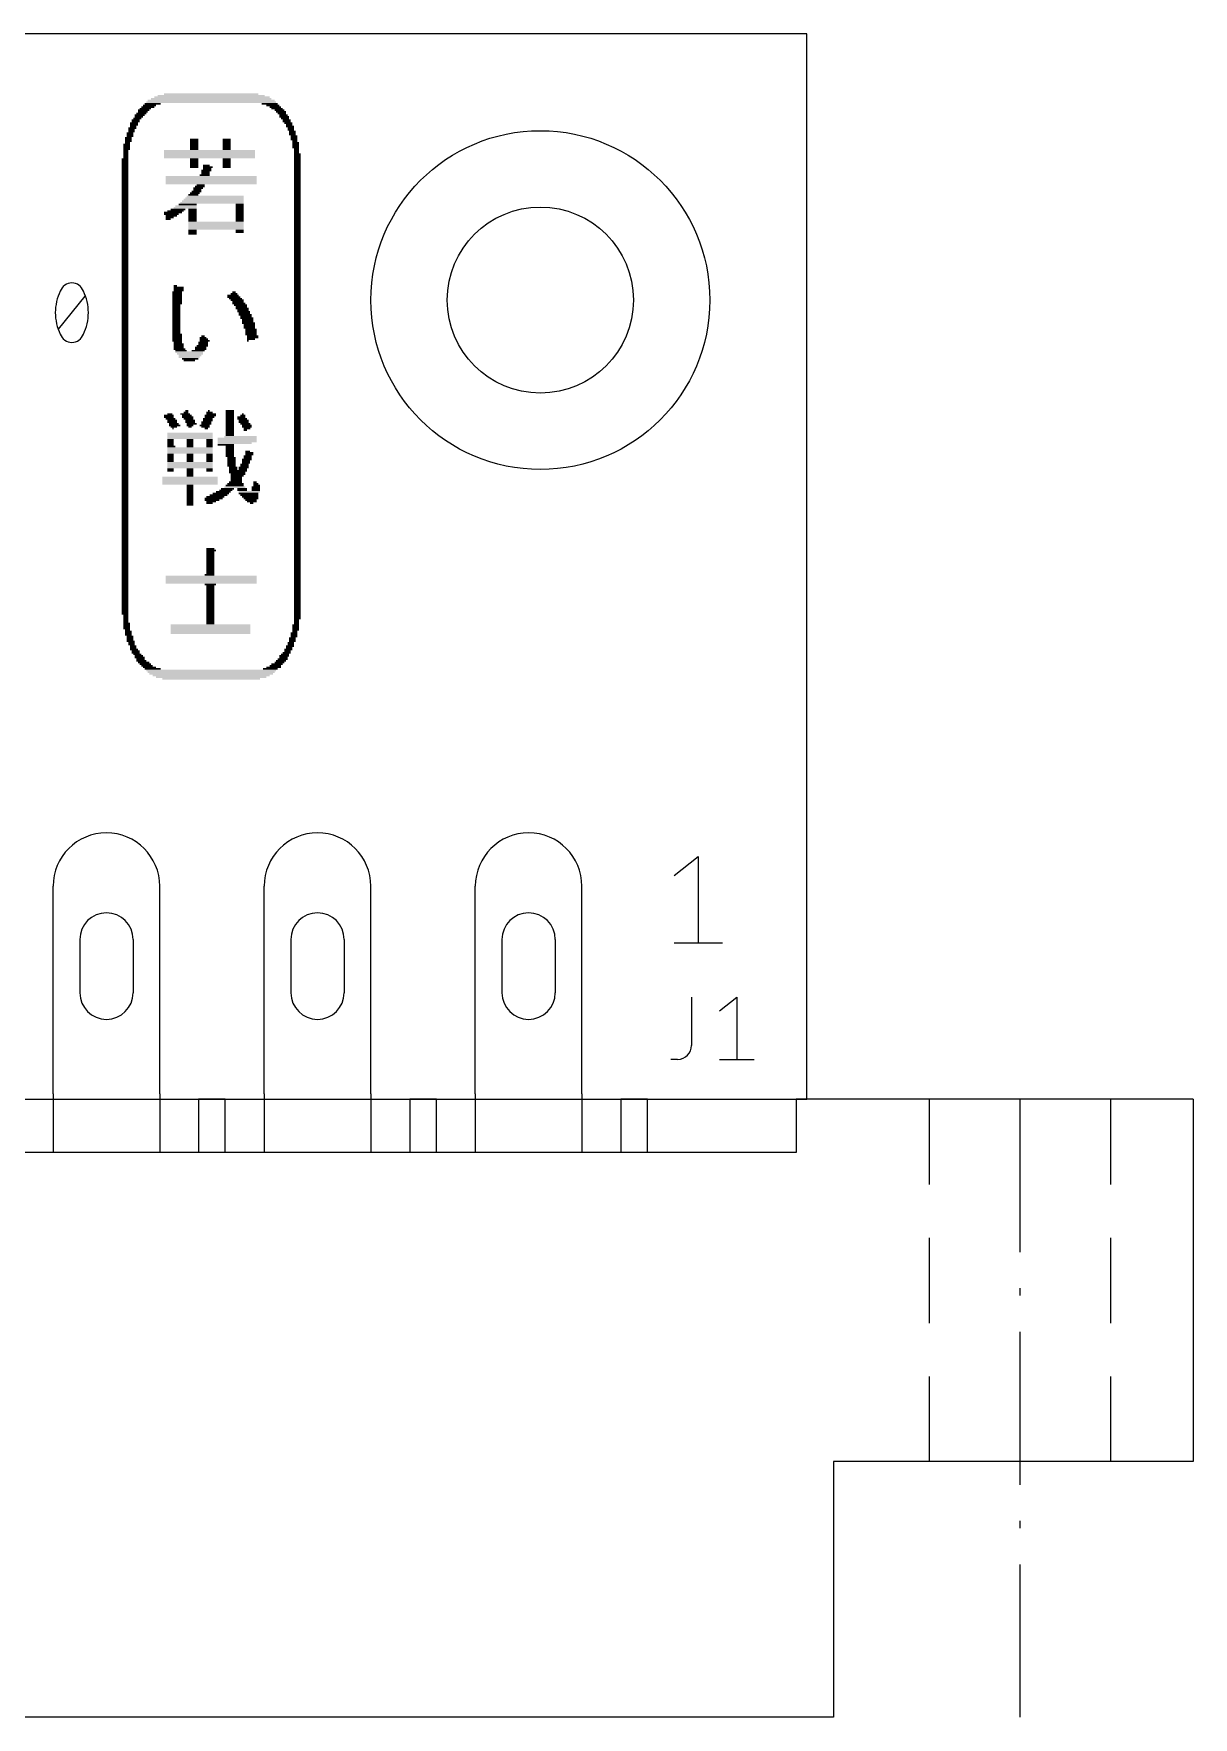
# Model space of a CAD drawing. Extents: x -7.2 to 61.2, y -11.6 to 43.8.
# Drawn here: x 39.5 to 61.25, y -11.6 to 20 of the extents above; entities that cross this region are included whole.
import ezdxf

# ---------------------------------------------------------------- set-up
doc = ezdxf.new("R2010")
doc.units = 0
for name, color, linetype in [('20', 30, 'CONTINUOUS'), ('21', 253, 'CONTINUOUS'), ('25', 253, 'CONTINUOUS'), ('51', 253, 'CONTINUOUS')]:
    doc.layers.add(name, color=color, linetype=linetype)

# ---------------------------------------------------------------- blocks, each defined once
blk = doc.blocks.new('RECT')
blk.add_solid([(-0.5, -0.5), (0.5, -0.5), (-0.5, 0.5), (0.5, 0.5)])

msp = doc.modelspace()

# ---------------------------------------------------------------- linework, layer by layer
at = {"layer": '20'}
for p, q in [((54, 20), (0, 20)), ((54, 0), (54, 20)), ((0, 0), (54, 0))]:
    msp.add_line(p, q, dxfattribs=at)
at = {"layer": '21'}
for p, q in [((39.9626, 14.4533), (40.4593, 15.0742)), ((51.5112, 4.1981), (51.9628, 4.5593)), ((51.9628, 4.5593), (51.9628, 2.9337)), ((51.5112, 2.9337), (52.4143, 2.9337)), ((39.86, 0.1), (39.86, -1)), ((41.86, 0.1), (41.86, -1)), ((43.09, 0), (42.59, 0)), ((42.59, 0), (42.59, -1)), ((43.09, -1), (43.09, 0)), ((43.82, 0.1), (43.82, -1)), ((45.82, 0.1), (45.82, -1)), ((47.05, 0), (46.55, 0)), ((46.55, 0), (46.55, -1)), ((47.05, -1), (47.05, 0)), ((47.78, 0.1), (47.78, -1)), ((49.78, 0.1), (49.78, -1)), ((51.01, 0), (50.51, 0)), ((50.51, 0), (50.51, -1)), ((51.01, -1), (51.01, 0)), ((56.3, 0), (53.8, 0)), ((53.8, 0), (53.8, -1)), ((58, 0), (56.3, 0)), ((56.3, -1.6), (56.3, 0)), ((59.7, 0), (58, 0)), ((58, -2.8667), (58, 0)), ((61.25, 0), (59.7, 0)), ((59.7, -1.6), (59.7, 0)), ((61.25, 0), (61.25, -6.8)), ((53.8, -1), (0.2, -1)), ((56.3, -4.2), (56.3, -2.6)), ((59.7, -4.2), (59.7, -2.6)), ((58, -3.6853), (58, -3.548)), ((58, -7.2333), (58, -4.3667)), ((56.3, -6.8), (56.3, -5.2)), ((59.7, -6.8), (59.7, -5.2)), ((56.3, -6.8), (54.5, -6.8)), ((54.5, -6.8), (54.5, -11.6)), ((59.7, -6.8), (56.3, -6.8)), ((61.25, -6.8), (59.7, -6.8)), ((58, -8.052), (58, -7.9147)), ((58, -11.6), (58, -8.7333)), ((54.5, -11.6), (-0.5, -11.6))]:
    msp.add_line(p, q, dxfattribs=at)
for radius in [3.1789, 1.7463]:
    msp.add_circle((49, 15), radius, dxfattribs=at)
for centre, radius, start, end in [((40.211, 15.0928), 0.2297, 89.9998, 161.0761), ((40.211, 15.0928), 0.2297, 18.9225, 90), ((40.8215, 14.7637), 0.921, 154.0111, 180), ((39.6005, 14.7637), 0.921, 0, 25.9897), ((40.8216, 14.7638), 0.921, 180.0001, 205.9886), ((39.6004, 14.7637), 0.921, 334.0106, 359.9999), ((40.211, 14.4347), 0.2297, 198.9244, 269.9999), ((40.211, 14.4347), 0.2297, 269.9998, 341.0766)]:
    msp.add_arc(centre, radius, start, end, dxfattribs=at)
at = {"layer": '25'}
for p, q in [((51.8353, 1.918), (51.8353, 1.0092)), ((52.3626, 1.6583), (52.6872, 1.918)), ((52.6872, 1.918), (52.6872, 0.7496)), ((51.5756, 0.7496), (51.4458, 0.7496)), ((52.3626, 0.7496), (53.0117, 0.7496))]:
    msp.add_line(p, q, dxfattribs=at)
msp.add_arc((51.5756, 1.0092), 0.2596, 270, 0, dxfattribs=at)
at = {"layer": '51'}
for p, q in [((39.86, 0.1), (39.86, 4)), ((41.86, 0.1), (41.86, 4)), ((43.82, 0.1), (43.82, 4)), ((45.82, 0.1), (45.82, 4)), ((47.78, 0.1), (47.78, 4)), ((49.78, 0.1), (49.78, 4)), ((40.36, 3), (40.36, 2)), ((41.36, 3), (41.36, 2)), ((44.32, 3), (44.32, 2)), ((45.32, 3), (45.32, 2)), ((48.28, 3), (48.28, 2)), ((49.28, 3), (49.28, 2))]:
    msp.add_line(p, q, dxfattribs=at)
for centre, radius, start, end in [((40.86, 4), 1, 0, 180), ((44.82, 4), 1, 0, 180), ((48.78, 4), 1, 0, 180), ((40.86, 3), 0.5, 0, 180), ((44.82, 3), 0.5, 0, 180), ((48.78, 3), 0.5, 0, 180), ((40.86, 2), 0.5, 180, 0), ((44.82, 2), 0.5, 180, 0), ((48.78, 2), 0.5, 180, 0)]:
    msp.add_arc(centre, radius, start, end, dxfattribs=at)

# ---------------------------------------------------------------- block references
at = {"layer": '21', "yscale": 0.0305}
for p, xscale in [((41.6665, 18.6532), 0.2438), ((41.7274, 18.6837), 0.3048), ((42.8247, 18.7142), 2.4384), ((42.8247, 18.7446), 2.3774), ((42.8247, 18.7751), 2.2555), ((42.8399, 18.8056), 2.1641), ((42.8247, 18.8361), 2.0117), ((42.8247, 18.8666), 1.7678), ((43.922, 18.6837), 0.3048), ((43.9829, 18.6532), 0.2438), ((41.3769, 18.3179), 0.1524), ((41.4074, 18.3789), 0.1524), ((41.4074, 18.3484), 0.1524), ((41.4379, 18.4093), 0.1524), ((41.4683, 18.4398), 0.1524), ((41.4836, 18.4703), 0.1829), ((41.5141, 18.5008), 0.1829), ((41.5445, 18.5313), 0.1829), ((41.5598, 18.5617), 0.2134), ((41.5903, 18.5922), 0.2134), ((41.636, 18.6227), 0.2438), ((44.0287, 18.6227), 0.2134), ((44.0591, 18.5922), 0.2134), ((44.1049, 18.5617), 0.1829), ((44.1353, 18.5313), 0.1829), ((44.1506, 18.5008), 0.1524), ((44.1963, 18.4398), 0.1829), ((44.1811, 18.4703), 0.1524), ((44.2115, 18.4093), 0.1524), ((44.242, 18.3789), 0.1524), ((44.242, 18.3484), 0.1524), ((44.2725, 18.3179), 0.1524), ((41.2702, 18.0436), 0.1219), ((41.2702, 18.0131), 0.1219), ((41.3007, 18.135), 0.1219), ((41.3007, 18.1045), 0.1219), ((41.3007, 18.0741), 0.1219), ((41.3464, 18.2265), 0.1524), ((41.3312, 18.196), 0.1219), ((41.3312, 18.1655), 0.1219), ((41.3769, 18.2874), 0.1524), ((41.3617, 18.2569), 0.1219), ((42.5047, 18.0131), 0.1524), ((43.1143, 18.0131), 0.1524), ((44.2877, 18.2874), 0.1219), ((44.303, 18.2569), 0.1524), ((44.3182, 18.2265), 0.1219), ((44.3182, 18.196), 0.1219), ((44.3487, 18.1655), 0.1219), ((44.3487, 18.135), 0.1219), ((44.3487, 18.1045), 0.1219), ((44.3792, 18.0741), 0.1219), ((44.3792, 18.0436), 0.1219), ((44.3792, 18.0131), 0.1219), ((41.2397, 17.9217), 0.1219), ((41.2397, 17.8912), 0.1219), ((41.2397, 17.8607), 0.1219), ((41.2397, 17.8302), 0.1219), ((41.2245, 17.7997), 0.0914), ((41.2245, 17.7693), 0.0914), ((41.2245, 17.7388), 0.0914), ((41.2245, 17.7083), 0.0914), ((41.2702, 17.9826), 0.1219), ((41.255, 17.9521), 0.0914), ((42.7942, 17.7997), 1.7069), ((42.7942, 17.7693), 1.7069), ((42.7942, 17.7388), 1.7069), ((42.7942, 17.7083), 1.7069), ((42.5047, 17.9826), 0.1524), ((42.5047, 17.9521), 0.1524), ((42.5047, 17.9217), 0.1524), ((42.5047, 17.8912), 0.1524), ((42.5047, 17.8607), 0.1524), ((42.5047, 17.8302), 0.1524), ((43.1143, 17.9826), 0.1524), ((43.1143, 17.9521), 0.1524), ((43.1143, 17.9217), 0.1524), ((43.1143, 17.8912), 0.1524), ((43.1143, 17.8607), 0.1524), ((43.1143, 17.8302), 0.1524), ((44.3944, 17.9826), 0.0914), ((44.4097, 17.9521), 0.1219), ((44.4097, 17.9217), 0.1219), ((44.4097, 17.8912), 0.1219), ((44.4097, 17.8607), 0.1219), ((44.4249, 17.8302), 0.0914), ((44.4249, 17.7997), 0.0914), ((44.4249, 17.7693), 0.0914), ((44.4401, 17.7388), 0.1219), ((44.4401, 17.7083), 0.1219), ((41.2093, 17.6473), 0.1219), ((41.2093, 17.6169), 0.1219), ((41.2093, 17.5864), 0.1219), ((41.2093, 17.5559), 0.1219), ((41.2093, 17.5254), 0.1219), ((41.2093, 17.4949), 0.1219), ((41.2093, 17.4645), 0.1219), ((41.2093, 17.434), 0.1219), ((41.2093, 17.4035), 0.1219), ((41.2093, 17.373), 0.1219), ((41.2245, 17.6778), 0.0914), ((42.7942, 17.6778), 1.7069), ((42.5047, 17.6473), 0.1524), ((42.5047, 17.6169), 0.1524), ((42.5047, 17.5864), 0.1524), ((42.5047, 17.5559), 0.1524), ((42.5047, 17.5254), 0.1524), ((42.5047, 17.4949), 0.1524), ((42.7333, 17.434), 0.1829), ((42.718, 17.4035), 0.1524), ((42.718, 17.373), 0.1524), ((42.7637, 17.4949), 0.1829), ((42.7485, 17.4645), 0.1524), ((42.7333, 17.5254), 0.1219), ((43.1143, 17.6473), 0.1524), ((43.1143, 17.6169), 0.1524), ((43.1143, 17.5864), 0.1524), ((43.1143, 17.5559), 0.1524), ((43.1143, 17.5254), 0.1524), ((43.1143, 17.4949), 0.1524), ((44.4401, 17.6778), 0.1219), ((44.4401, 17.6473), 0.1219), ((44.4401, 17.6169), 0.1219), ((44.4401, 17.5864), 0.1219), ((44.4401, 17.5559), 0.1219), ((44.4401, 17.5254), 0.1219), ((44.4401, 17.4949), 0.1219), ((44.4401, 17.4645), 0.1219), ((44.4401, 17.434), 0.1219), ((44.4401, 17.4035), 0.1219), ((44.4401, 17.373), 0.1219), ((41.2093, 17.3425), 0.1219), ((41.2093, 17.3121), 0.1219), ((41.2093, 17.2816), 0.1219), ((41.2093, 17.2511), 0.1219), ((41.2093, 17.2206), 0.1219), ((41.2093, 17.1901), 0.1219), ((41.2093, 17.1597), 0.1219), ((41.2093, 17.1292), 0.1219), ((41.2093, 17.0987), 0.1219), ((41.2093, 17.0682), 0.1219), ((42.8247, 17.3121), 1.7069), ((42.8247, 17.2816), 1.7069), ((42.8247, 17.2511), 1.7069), ((42.8247, 17.2206), 1.7069), ((42.8247, 17.1901), 1.7069), ((42.5809, 17.0987), 0.1829), ((42.5656, 17.0682), 0.1524), ((42.6113, 17.1292), 0.1829), ((42.6266, 17.1597), 0.1524), ((42.7028, 17.3425), 0.1829), ((44.4401, 17.3425), 0.1219), ((44.4401, 17.3121), 0.1219), ((44.4401, 17.2816), 0.1219), ((44.4401, 17.2511), 0.1219), ((44.4401, 17.2206), 0.1219), ((44.4401, 17.1901), 0.1219), ((44.4401, 17.1597), 0.1219), ((44.4401, 17.1292), 0.1219), ((44.4401, 17.0987), 0.1219), ((44.4401, 17.0682), 0.1219), ((41.2093, 17.0377), 0.1219), ((41.2093, 17.0073), 0.1219), ((41.2093, 16.9768), 0.1219), ((41.2093, 16.9463), 0.1219), ((41.2093, 16.9158), 0.1219), ((41.2093, 16.8854), 0.1219), ((41.2093, 16.8549), 0.1219), ((41.2093, 16.8244), 0.1219), ((41.2093, 16.7939), 0.1219), ((41.2093, 16.7634), 0.1219), ((41.2093, 16.733), 0.1219), ((42.337, 16.733), 0.4267), ((42.3523, 16.7634), 0.3962), ((42.3827, 16.7939), 0.3353), ((42.8399, 16.8244), 1.1887), ((42.8552, 16.8549), 1.1582), ((42.8704, 16.8854), 1.1278), ((42.8857, 16.9158), 1.0973), ((42.9009, 16.9463), 1.0668), ((42.4894, 16.9768), 0.1829), ((42.5199, 17.0073), 0.1829), ((42.5504, 17.0377), 0.1829), ((43.3581, 16.7939), 0.1524), ((43.3581, 16.7634), 0.1524), ((43.3581, 16.733), 0.1524), ((44.4401, 17.0377), 0.1219), ((44.4401, 17.0073), 0.1219), ((44.4401, 16.9768), 0.1219), ((44.4401, 16.9463), 0.1219), ((44.4401, 16.9158), 0.1219), ((44.4401, 16.8854), 0.1219), ((44.4401, 16.8549), 0.1219), ((44.4401, 16.8244), 0.1219), ((44.4401, 16.7939), 0.1219), ((44.4401, 16.7634), 0.1219), ((44.4401, 16.733), 0.1219), ((41.2093, 16.7025), 0.1219), ((41.2093, 16.672), 0.1219), ((41.2093, 16.6415), 0.1219), ((41.2093, 16.611), 0.1219), ((41.2093, 16.5806), 0.1219), ((41.2093, 16.5501), 0.1219), ((41.2093, 16.5196), 0.1219), ((41.2093, 16.4891), 0.1219), ((41.2093, 16.4586), 0.1219), ((41.2093, 16.4282), 0.1219), ((42.1084, 16.6415), 0.3353), ((42.0779, 16.611), 0.2743), ((42.0779, 16.5806), 0.2134), ((42.0475, 16.5501), 0.1524), ((42.017, 16.5196), 0.0914), ((42.1541, 16.672), 0.3048), ((42.1999, 16.7025), 0.2743), ((42.4742, 16.7025), 0.1524), ((42.4742, 16.672), 0.1524), ((42.4742, 16.6415), 0.1524), ((42.4742, 16.611), 0.1524), ((42.4742, 16.5806), 0.1524), ((42.4742, 16.5501), 0.1524), ((42.4742, 16.5196), 0.1524), ((42.4742, 16.4891), 0.1524), ((42.9161, 16.4586), 1.0363), ((42.9161, 16.4282), 1.0363), ((43.3581, 16.7025), 0.1524), ((43.3581, 16.672), 0.1524), ((43.3581, 16.6415), 0.1524), ((43.3581, 16.611), 0.1524), ((43.3581, 16.5806), 0.1524), ((43.3581, 16.5501), 0.1524), ((43.3581, 16.5196), 0.1524), ((43.3581, 16.4891), 0.1524), ((44.4401, 16.7025), 0.1219), ((44.4401, 16.672), 0.1219), ((44.4401, 16.6415), 0.1219), ((44.4401, 16.611), 0.1219), ((44.4401, 16.5806), 0.1219), ((44.4401, 16.5501), 0.1219), ((44.4401, 16.5196), 0.1219), ((44.4401, 16.4891), 0.1219), ((44.4401, 16.4586), 0.1219), ((44.4401, 16.4282), 0.1219), ((41.2093, 16.3977), 0.1219), ((41.2093, 16.3672), 0.1219), ((41.2093, 16.3367), 0.1219), ((41.2093, 16.3062), 0.1219), ((41.2093, 16.2758), 0.1219), ((41.2093, 16.2453), 0.1219), ((41.2093, 16.2148), 0.1219), ((41.2093, 16.1843), 0.1219), ((41.2093, 16.1538), 0.1219), ((41.2093, 16.1234), 0.1219), ((42.9161, 16.3977), 1.0363), ((42.9161, 16.3672), 1.0363), ((42.9161, 16.3367), 1.0363), ((42.4742, 16.3062), 0.1524), ((42.4742, 16.2758), 0.1524), ((42.4742, 16.2453), 0.1524), ((43.3581, 16.3062), 0.1524), ((43.3581, 16.2758), 0.1524), ((44.4401, 16.3977), 0.1219), ((44.4401, 16.3672), 0.1219), ((44.4401, 16.3367), 0.1219), ((44.4401, 16.3062), 0.1219), ((44.4401, 16.2758), 0.1219), ((44.4401, 16.2453), 0.1219), ((44.4401, 16.2148), 0.1219), ((44.4401, 16.1843), 0.1219), ((44.4401, 16.1538), 0.1219), ((44.4401, 16.1234), 0.1219), ((41.2093, 16.0929), 0.1219), ((41.2093, 16.0624), 0.1219), ((41.2093, 16.0319), 0.1219), ((41.2093, 16.0014), 0.1219), ((41.2093, 15.971), 0.1219), ((41.2093, 15.9405), 0.1219), ((41.2093, 15.91), 0.1219), ((41.2093, 15.8795), 0.1219), ((41.2093, 15.849), 0.1219), ((41.2093, 15.8186), 0.1219), ((41.2093, 15.7881), 0.1219), ((44.4401, 16.0929), 0.1219), ((44.4401, 16.0624), 0.1219), ((44.4401, 16.0319), 0.1219), ((44.4401, 16.0014), 0.1219), ((44.4401, 15.971), 0.1219), ((44.4401, 15.9405), 0.1219), ((44.4401, 15.91), 0.1219), ((44.4401, 15.8795), 0.1219), ((44.4401, 15.849), 0.1219), ((44.4401, 15.8186), 0.1219), ((44.4401, 15.7881), 0.1219), ((41.2093, 15.7576), 0.1219), ((41.2093, 15.7271), 0.1219), ((41.2093, 15.6966), 0.1219), ((41.2093, 15.6662), 0.1219), ((41.2093, 15.6357), 0.1219), ((41.2093, 15.6052), 0.1219), ((41.2093, 15.5747), 0.1219), ((41.2093, 15.5442), 0.1219), ((41.2093, 15.5137), 0.1219), ((41.2093, 15.4833), 0.1219), ((44.4401, 15.7576), 0.1219), ((44.4401, 15.7271), 0.1219), ((44.4401, 15.6966), 0.1219), ((44.4401, 15.6662), 0.1219), ((44.4401, 15.6357), 0.1219), ((44.4401, 15.6052), 0.1219), ((44.4401, 15.5747), 0.1219), ((44.4401, 15.5442), 0.1219), ((44.4401, 15.5137), 0.1219), ((44.4401, 15.4833), 0.1219), ((41.2093, 15.4528), 0.1219), ((41.2093, 15.4223), 0.1219), ((41.2093, 15.3918), 0.1219), ((41.2093, 15.3614), 0.1219), ((41.2093, 15.3309), 0.1219), ((41.2093, 15.3004), 0.1219), ((41.2093, 15.2699), 0.1219), ((41.2093, 15.2394), 0.1219), ((41.2093, 15.209), 0.1219), ((41.2093, 15.1785), 0.1219), ((42.1541, 15.2699), 0.061), ((42.2151, 15.2394), 0.1829), ((42.2151, 15.209), 0.1829), ((42.2151, 15.1785), 0.1829), ((44.4401, 15.4528), 0.1219), ((44.4401, 15.4223), 0.1219), ((44.4401, 15.3918), 0.1219), ((44.4401, 15.3614), 0.1219), ((44.4401, 15.3309), 0.1219), ((44.4401, 15.3004), 0.1219), ((44.4401, 15.2699), 0.1219), ((44.4401, 15.2394), 0.1219), ((44.4401, 15.209), 0.1219), ((44.4401, 15.1785), 0.1219), ((41.2093, 15.148), 0.1219), ((41.2093, 15.1175), 0.1219), ((41.2093, 15.087), 0.1219), ((41.2093, 15.0566), 0.1219), ((41.2093, 15.0261), 0.1219), ((41.2093, 14.9956), 0.1219), ((41.2093, 14.9651), 0.1219), ((41.2093, 14.9346), 0.1219), ((41.2093, 14.9042), 0.1219), ((41.2093, 14.8737), 0.1219), ((41.2093, 14.8432), 0.1219), ((42.1846, 15.148), 0.1829), ((42.1846, 15.1175), 0.1829), ((42.1846, 15.087), 0.1829), ((42.1846, 15.0566), 0.1829), ((42.1846, 15.0261), 0.1829), ((42.1846, 14.9956), 0.1829), ((42.1846, 14.9651), 0.1829), ((42.1846, 14.9346), 0.1829), ((42.1694, 14.9042), 0.1524), ((42.1694, 14.8737), 0.1524), ((42.1694, 14.8432), 0.1524), ((43.2362, 15.087), 0.2134), ((43.2514, 15.0566), 0.2438), ((43.2819, 15.0261), 0.2438), ((43.2514, 15.1175), 0.1219), ((43.3124, 14.9956), 0.2438), ((43.2514, 15.148), 0.061), ((43.3276, 14.9651), 0.2134), ((43.3429, 14.9346), 0.2438), ((43.3733, 14.9042), 0.2438), ((43.3886, 14.8737), 0.2134), ((43.4038, 14.8432), 0.2438), ((44.4401, 15.148), 0.1219), ((44.4401, 15.1175), 0.1219), ((44.4401, 15.087), 0.1219), ((44.4401, 15.0566), 0.1219), ((44.4401, 15.0261), 0.1219), ((44.4401, 14.9956), 0.1219), ((44.4401, 14.9651), 0.1219), ((44.4401, 14.9346), 0.1219), ((44.4401, 14.9042), 0.1219), ((44.4401, 14.8737), 0.1219), ((44.4401, 14.8432), 0.1219), ((41.2093, 14.8127), 0.1219), ((41.2093, 14.7822), 0.1219), ((41.2093, 14.7518), 0.1219), ((41.2093, 14.7213), 0.1219), ((41.2093, 14.6908), 0.1219), ((41.2093, 14.6603), 0.1219), ((41.2093, 14.6298), 0.1219), ((41.2093, 14.5994), 0.1219), ((41.2093, 14.5689), 0.1219), ((41.2093, 14.5384), 0.1219), ((42.1694, 14.8127), 0.1524), ((42.1694, 14.7822), 0.1524), ((42.1694, 14.7518), 0.1524), ((42.1694, 14.7213), 0.1524), ((42.1694, 14.6908), 0.1524), ((42.1694, 14.6603), 0.1524), ((42.1694, 14.6298), 0.1524), ((42.1694, 14.5994), 0.1524), ((42.1694, 14.5689), 0.1524), ((42.1694, 14.5384), 0.1524), ((43.4191, 14.8127), 0.2134), ((43.4343, 14.7822), 0.2438), ((43.4495, 14.7518), 0.2134), ((43.4648, 14.7213), 0.2438), ((43.48, 14.6908), 0.2134), ((43.4953, 14.6603), 0.2438), ((43.5105, 14.6298), 0.2134), ((43.5105, 14.5994), 0.2134), ((43.5257, 14.5689), 0.2438), ((43.541, 14.5384), 0.2134), ((44.4401, 14.8127), 0.1219), ((44.4401, 14.7822), 0.1219), ((44.4401, 14.7518), 0.1219), ((44.4401, 14.7213), 0.1219), ((44.4401, 14.6908), 0.1219), ((44.4401, 14.6603), 0.1219), ((44.4401, 14.6298), 0.1219), ((44.4401, 14.5994), 0.1219), ((44.4401, 14.5689), 0.1219), ((44.4401, 14.5384), 0.1219), ((41.2093, 14.5079), 0.1219), ((41.2093, 14.4774), 0.1219), ((41.2093, 14.447), 0.1219), ((41.2093, 14.4165), 0.1219), ((41.2093, 14.386), 0.1219), ((41.2093, 14.3555), 0.1219), ((41.2093, 14.325), 0.1219), ((41.2093, 14.2946), 0.1219), ((41.2093, 14.2641), 0.1219), ((41.2093, 14.2336), 0.1219), ((42.1694, 14.5079), 0.1524), ((42.1694, 14.4774), 0.1524), ((42.1694, 14.447), 0.1524), ((42.1694, 14.4165), 0.1524), ((42.1694, 14.386), 0.1524), ((42.1846, 14.3555), 0.1829), ((42.1846, 14.325), 0.1829), ((42.1846, 14.2946), 0.1829), ((42.1846, 14.2641), 0.1829), ((42.1846, 14.2336), 0.1829), ((42.6875, 14.2641), 0.1524), ((42.6723, 14.2946), 0.1219), ((42.7028, 14.2336), 0.1829), ((42.6723, 14.325), 0.061), ((43.541, 14.5079), 0.2134), ((43.541, 14.4774), 0.2134), ((43.5715, 14.447), 0.2134), ((43.5715, 14.4165), 0.2134), ((43.5715, 14.386), 0.2134), ((43.5715, 14.3555), 0.2134), ((43.6019, 14.325), 0.2134), ((43.6019, 14.2946), 0.2134), ((43.5105, 14.2336), 0.0305), ((43.5715, 14.2641), 0.1524), ((44.4401, 14.5079), 0.1219), ((44.4401, 14.4774), 0.1219), ((44.4401, 14.447), 0.1219), ((44.4401, 14.4165), 0.1219), ((44.4401, 14.386), 0.1219), ((44.4401, 14.3555), 0.1219), ((44.4401, 14.325), 0.1219), ((44.4401, 14.2946), 0.1219), ((44.4401, 14.2641), 0.1219), ((44.4401, 14.2336), 0.1219), ((41.2093, 14.2031), 0.1219), ((41.2093, 14.1726), 0.1219), ((41.2093, 14.1422), 0.1219), ((41.2093, 14.1117), 0.1219), ((41.2093, 14.0812), 0.1219), ((41.2093, 14.0507), 0.1219), ((41.2093, 14.0202), 0.1219), ((41.2093, 13.9898), 0.1219), ((41.2093, 13.9593), 0.1219), ((41.2093, 13.9288), 0.1219), ((41.2093, 13.8983), 0.1219), ((42.2151, 14.1726), 0.1829), ((42.2151, 14.1422), 0.1829), ((42.2151, 14.1117), 0.1829), ((42.2303, 14.0812), 0.2134), ((42.1999, 14.2031), 0.1524), ((42.2608, 14.0507), 0.2134), ((42.4132, 14.0202), 0.5182), ((42.4285, 13.9898), 0.4877), ((42.4132, 13.9288), 0.3962), ((42.4285, 13.9593), 0.4267), ((42.4285, 13.8983), 0.3048), ((42.5809, 14.0507), 0.2438), ((42.6266, 14.1117), 0.2134), ((42.6266, 14.0812), 0.2134), ((42.6571, 14.1422), 0.2134), ((42.6723, 14.2031), 0.1829), ((42.6723, 14.1726), 0.1829), ((44.4401, 14.2031), 0.1219), ((44.4401, 14.1726), 0.1219), ((44.4401, 14.1422), 0.1219), ((44.4401, 14.1117), 0.1219), ((44.4401, 14.0812), 0.1219), ((44.4401, 14.0507), 0.1219), ((44.4401, 14.0202), 0.1219), ((44.4401, 13.9898), 0.1219), ((44.4401, 13.9593), 0.1219), ((44.4401, 13.9288), 0.1219), ((44.4401, 13.8983), 0.1219), ((41.2093, 13.8678), 0.1219), ((41.2093, 13.8374), 0.1219), ((41.2093, 13.8069), 0.1219), ((41.2093, 13.7764), 0.1219), ((41.2093, 13.7459), 0.1219), ((41.2093, 13.7154), 0.1219), ((41.2093, 13.685), 0.1219), ((41.2093, 13.6545), 0.1219), ((41.2093, 13.624), 0.1219), ((41.2093, 13.5935), 0.1219), ((42.4132, 13.8678), 0.2134), ((44.4401, 13.8678), 0.1219), ((44.4401, 13.8374), 0.1219), ((44.4401, 13.8069), 0.1219), ((44.4401, 13.7764), 0.1219), ((44.4401, 13.7459), 0.1219), ((44.4401, 13.7154), 0.1219), ((44.4401, 13.685), 0.1219), ((44.4401, 13.6545), 0.1219), ((44.4401, 13.624), 0.1219), ((44.4401, 13.5935), 0.1219), ((41.2093, 13.563), 0.1219), ((41.2093, 13.5326), 0.1219), ((41.2093, 13.5021), 0.1219), ((41.2093, 13.4716), 0.1219), ((41.2093, 13.4411), 0.1219), ((41.2093, 13.4106), 0.1219), ((41.2093, 13.3802), 0.1219), ((41.2093, 13.3497), 0.1219), ((41.2093, 13.3192), 0.1219), ((41.2093, 13.2887), 0.1219), ((41.2093, 13.2582), 0.1219), ((44.4401, 13.563), 0.1219), ((44.4401, 13.5326), 0.1219), ((44.4401, 13.5021), 0.1219), ((44.4401, 13.4716), 0.1219), ((44.4401, 13.4411), 0.1219), ((44.4401, 13.4106), 0.1219), ((44.4401, 13.3802), 0.1219), ((44.4401, 13.3497), 0.1219), ((44.4401, 13.3192), 0.1219), ((44.4401, 13.2887), 0.1219), ((44.4401, 13.2582), 0.1219), ((41.2093, 13.2278), 0.1219), ((41.2093, 13.1973), 0.1219), ((41.2093, 13.1668), 0.1219), ((41.2093, 13.1363), 0.1219), ((41.2093, 13.1058), 0.1219), ((41.2093, 13.0754), 0.1219), ((41.2093, 13.0449), 0.1219), ((41.2093, 13.0144), 0.1219), ((41.2093, 12.9839), 0.1219), ((41.2093, 12.9534), 0.1219), ((44.4401, 13.2278), 0.1219), ((44.4401, 13.1973), 0.1219), ((44.4401, 13.1668), 0.1219), ((44.4401, 13.1363), 0.1219), ((44.4401, 13.1058), 0.1219), ((44.4401, 13.0754), 0.1219), ((44.4401, 13.0449), 0.1219), ((44.4401, 13.0144), 0.1219), ((44.4401, 12.9839), 0.1219), ((44.4401, 12.9534), 0.1219), ((41.2093, 12.923), 0.1219), ((41.2093, 12.8925), 0.1219), ((41.2093, 12.862), 0.1219), ((41.2093, 12.8315), 0.1219), ((41.2093, 12.801), 0.1219), ((41.2093, 12.7706), 0.1219), ((41.2093, 12.7401), 0.1219), ((41.2093, 12.7096), 0.1219), ((41.2093, 12.6791), 0.1219), ((41.2093, 12.6486), 0.1219), ((42.0322, 12.8315), 0.1829), ((42.0322, 12.801), 0.1829), ((42.0627, 12.7706), 0.1829), ((42.0475, 12.862), 0.0914), ((42.0932, 12.7401), 0.1829), ((42.0932, 12.7096), 0.1829), ((42.1237, 12.6791), 0.1829), ((42.1389, 12.6486), 0.2134), ((42.337, 12.862), 0.1829), ((42.3675, 12.8315), 0.1829), ((42.3827, 12.801), 0.2134), ((42.3523, 12.8925), 0.0914), ((42.398, 12.7706), 0.1829), ((42.3675, 12.923), 0.061), ((42.4285, 12.7401), 0.1829), ((42.4285, 12.7096), 0.1829), ((42.4589, 12.6791), 0.1829), ((42.4285, 12.6486), 0.1219), ((42.7028, 12.6486), 0.1829), ((42.7333, 12.7096), 0.1829), ((42.7333, 12.6791), 0.1829), ((42.7637, 12.7706), 0.1829), ((42.7637, 12.7401), 0.1829), ((42.7942, 12.801), 0.1829), ((42.8095, 12.8315), 0.2134), ((42.7942, 12.8925), 0.1219), ((42.8247, 12.862), 0.1829), ((42.779, 12.923), 0.0305), ((43.1752, 12.923), 0.1524), ((43.1752, 12.8925), 0.1524), ((43.1752, 12.862), 0.1524), ((43.1752, 12.8315), 0.1524), ((43.1752, 12.801), 0.1524), ((43.1752, 12.7706), 0.1524), ((43.1752, 12.7401), 0.1524), ((43.1752, 12.7096), 0.1524), ((43.1752, 12.6791), 0.1524), ((43.1752, 12.6486), 0.1524), ((43.4038, 12.7706), 0.1829), ((43.3886, 12.801), 0.1524), ((43.4343, 12.7401), 0.1829), ((43.4343, 12.7096), 0.1829), ((43.4648, 12.6791), 0.1829), ((43.4191, 12.8315), 0.0914), ((43.4191, 12.862), 0.0305), ((43.4953, 12.6486), 0.1829), ((44.4401, 12.923), 0.1219), ((44.4401, 12.8925), 0.1219), ((44.4401, 12.862), 0.1219), ((44.4401, 12.8315), 0.1219), ((44.4401, 12.801), 0.1219), ((44.4401, 12.7706), 0.1219), ((44.4401, 12.7401), 0.1219), ((44.4401, 12.7096), 0.1219), ((44.4401, 12.6791), 0.1219), ((44.4401, 12.6486), 0.1219), ((41.2093, 12.6181), 0.1219), ((41.2093, 12.5877), 0.1219), ((41.2093, 12.5572), 0.1219), ((41.2093, 12.5267), 0.1219), ((41.2093, 12.4962), 0.1219), ((41.2093, 12.4657), 0.1219), ((41.2093, 12.4353), 0.1219), ((41.2093, 12.4048), 0.1219), ((41.2093, 12.3743), 0.1219), ((41.2093, 12.3438), 0.1219), ((41.2093, 12.3133), 0.1219), ((42.4285, 12.4962), 0.8534), ((42.4285, 12.4657), 0.8534), ((42.4285, 12.4353), 0.8534), ((42.4285, 12.4048), 0.8534), ((42.0627, 12.3743), 0.1219), ((42.0627, 12.3438), 0.1219), ((42.0627, 12.3133), 0.1219), ((42.1237, 12.6181), 0.1219), ((42.1084, 12.5877), 0.0305), ((42.4285, 12.3743), 0.1219), ((42.4285, 12.3438), 0.1219), ((42.4285, 12.3133), 0.1219), ((42.4285, 12.6181), 0.061), ((42.718, 12.6181), 0.1524), ((42.7333, 12.5877), 0.061), ((42.7942, 12.3743), 0.1219), ((42.7942, 12.3438), 0.1219), ((42.7942, 12.3133), 0.1219), ((43.3124, 12.4048), 0.7315), ((43.3124, 12.3743), 0.7315), ((43.3124, 12.3438), 0.7315), ((43.2667, 12.3133), 0.6401), ((43.3733, 12.4353), 0.6096), ((43.1752, 12.6181), 0.1524), ((43.1752, 12.5877), 0.1524), ((43.1752, 12.5572), 0.1524), ((43.1752, 12.5267), 0.1524), ((43.1752, 12.4962), 0.1524), ((43.1752, 12.4657), 0.1524), ((43.4953, 12.6181), 0.1829), ((43.4648, 12.5572), 0.061), ((43.4953, 12.5877), 0.1219), ((44.4401, 12.6181), 0.1219), ((44.4401, 12.5877), 0.1219), ((44.4401, 12.5572), 0.1219), ((44.4401, 12.5267), 0.1219), ((44.4401, 12.4962), 0.1219), ((44.4401, 12.4657), 0.1219), ((44.4401, 12.4353), 0.1219), ((44.4401, 12.4048), 0.1219), ((44.4401, 12.3743), 0.1219), ((44.4401, 12.3438), 0.1219), ((44.4401, 12.3133), 0.1219), ((41.2093, 12.2829), 0.1219), ((41.2093, 12.2524), 0.1219), ((41.2093, 12.2219), 0.1219), ((41.2093, 12.1914), 0.1219), ((41.2093, 12.1609), 0.1219), ((41.2093, 12.1305), 0.1219), ((41.2093, 12.1), 0.1219), ((41.2093, 12.0695), 0.1219), ((41.2093, 12.039), 0.1219), ((41.2093, 12.0086), 0.1219), ((42.0779, 12.2524), 0.1524), ((42.0627, 12.2829), 0.1219), ((42.4285, 12.2219), 0.8534), ((42.4285, 12.1914), 0.8534), ((42.4285, 12.1609), 0.8534), ((42.4285, 12.1305), 0.8534), ((42.0627, 12.1), 0.1219), ((42.0627, 12.0695), 0.1219), ((42.0627, 12.039), 0.1219), ((42.0627, 12.0086), 0.1219), ((42.4285, 12.2829), 0.1219), ((42.4285, 12.2524), 0.1219), ((42.4285, 12.1), 0.1219), ((42.4285, 12.0695), 0.1219), ((42.4285, 12.039), 0.1219), ((42.4285, 12.0086), 0.1219), ((42.7942, 12.2829), 0.1219), ((42.7942, 12.2524), 0.1219), ((42.7942, 12.1), 0.1219), ((42.7942, 12.0695), 0.1219), ((42.7942, 12.039), 0.1219), ((42.7942, 12.0086), 0.1219), ((43.099, 12.2829), 0.3048), ((43.1752, 12.2524), 0.1524), ((43.1752, 12.2219), 0.1524), ((43.1752, 12.1914), 0.1524), ((43.1752, 12.1609), 0.1524), ((43.1752, 12.1305), 0.1524), ((43.1752, 12.1), 0.1524), ((43.1752, 12.0695), 0.1524), ((43.2057, 12.039), 0.1524), ((43.2057, 12.0086), 0.1524), ((43.4953, 12.0086), 0.1829), ((43.5105, 12.0695), 0.1524), ((43.5105, 12.039), 0.1524), ((43.5105, 12.1609), 0.0914), ((43.541, 12.1305), 0.1524), ((43.541, 12.1), 0.1524), ((44.4401, 12.2829), 0.1219), ((44.4401, 12.2524), 0.1219), ((44.4401, 12.2219), 0.1219), ((44.4401, 12.1914), 0.1219), ((44.4401, 12.1609), 0.1219), ((44.4401, 12.1305), 0.1219), ((44.4401, 12.1), 0.1219), ((44.4401, 12.0695), 0.1219), ((44.4401, 12.039), 0.1219), ((44.4401, 12.0086), 0.1219), ((41.2093, 11.9781), 0.1219), ((41.2093, 11.9476), 0.1219), ((41.2093, 11.9171), 0.1219), ((41.2093, 11.8866), 0.1219), ((41.2093, 11.8562), 0.1219), ((41.2093, 11.8257), 0.1219), ((41.2093, 11.7952), 0.1219), ((41.2093, 11.7647), 0.1219), ((41.2093, 11.7342), 0.1219), ((41.2093, 11.7038), 0.1219), ((42.0627, 11.9781), 0.1219), ((42.4285, 11.9476), 0.8534), ((42.4285, 11.9171), 0.8534), ((42.4285, 11.8866), 0.8534), ((42.4285, 11.8562), 0.8534), ((42.0627, 11.8257), 0.1219), ((42.0627, 11.7952), 0.1219), ((42.4285, 11.9781), 0.1219), ((42.4285, 11.8257), 0.1219), ((42.4285, 11.7952), 0.1219), ((42.4285, 11.7647), 0.1219), ((42.4285, 11.7342), 0.1219), ((42.4285, 11.7038), 0.1219), ((42.7942, 11.9781), 0.1219), ((42.7942, 11.8257), 0.1219), ((42.7942, 11.7952), 0.1219), ((43.2057, 11.9781), 0.1524), ((43.2057, 11.9476), 0.1524), ((43.2057, 11.9171), 0.1524), ((43.2057, 11.8866), 0.1524), ((43.3276, 11.7952), 0.3353), ((43.2362, 11.8562), 0.1524), ((43.2362, 11.8257), 0.1524), ((43.3124, 11.7647), 0.3048), ((43.3276, 11.7342), 0.2743), ((43.3124, 11.7038), 0.2438), ((43.4343, 11.8562), 0.1829), ((43.4191, 11.8257), 0.1524), ((43.4495, 11.9171), 0.1524), ((43.4495, 11.8866), 0.1524), ((43.48, 11.9781), 0.1524), ((43.48, 11.9476), 0.1524), ((44.4401, 11.9781), 0.1219), ((44.4401, 11.9476), 0.1219), ((44.4401, 11.9171), 0.1219), ((44.4401, 11.8866), 0.1219), ((44.4401, 11.8562), 0.1219), ((44.4401, 11.8257), 0.1219), ((44.4401, 11.7952), 0.1219), ((44.4401, 11.7647), 0.1219), ((44.4401, 11.7342), 0.1219), ((44.4401, 11.7038), 0.1219), ((41.2093, 11.6733), 0.1219), ((41.2093, 11.6428), 0.1219), ((41.2093, 11.6123), 0.1219), ((41.2093, 11.5818), 0.1219), ((41.2093, 11.5514), 0.1219), ((41.2093, 11.5209), 0.1219), ((41.2093, 11.4904), 0.1219), ((41.2093, 11.4599), 0.1219), ((41.2093, 11.4294), 0.1219), ((41.2093, 11.399), 0.1219), ((41.2093, 11.3685), 0.1219), ((42.4285, 11.6733), 1.0363), ((42.4285, 11.6428), 1.0363), ((42.4285, 11.6123), 1.0363), ((42.4285, 11.5818), 1.0363), ((42.4285, 11.5514), 1.0363), ((42.4285, 11.5209), 0.1219), ((42.4285, 11.4904), 0.1219), ((42.4285, 11.4599), 0.1219), ((42.4285, 11.4294), 0.1219), ((42.4285, 11.399), 0.1219), ((42.4285, 11.3685), 0.1219), ((43.0076, 11.3685), 0.3048), ((43.0533, 11.399), 0.2743), ((43.099, 11.4294), 0.2438), ((43.1295, 11.4599), 0.2438), ((43.2667, 11.4904), 0.3962), ((43.2667, 11.5209), 0.3353), ((43.2819, 11.5514), 0.3048), ((43.2819, 11.5818), 0.2438), ((43.2971, 11.6733), 0.2134), ((43.2971, 11.6428), 0.2134), ((43.2971, 11.6123), 0.2134), ((43.4038, 11.4599), 0.1829), ((43.4038, 11.4294), 0.1829), ((43.5257, 11.3685), 0.3658), ((43.541, 11.399), 0.3962), ((43.6629, 11.4904), 0.1524), ((43.6629, 11.4599), 0.1524), ((43.6629, 11.4294), 0.1524), ((43.6477, 11.5818), 0.061), ((43.6629, 11.5514), 0.0914), ((43.6781, 11.5209), 0.1219), ((44.4401, 11.6733), 0.1219), ((44.4401, 11.6428), 0.1219), ((44.4401, 11.6123), 0.1219), ((44.4401, 11.5818), 0.1219), ((44.4401, 11.5514), 0.1219), ((44.4401, 11.5209), 0.1219), ((44.4401, 11.4904), 0.1219), ((44.4401, 11.4599), 0.1219), ((44.4401, 11.4294), 0.1219), ((44.4401, 11.399), 0.1219), ((44.4401, 11.3685), 0.1219), ((41.2093, 11.338), 0.1219), ((41.2093, 11.3075), 0.1219), ((41.2093, 11.277), 0.1219), ((41.2093, 11.2466), 0.1219), ((41.2093, 11.2161), 0.1219), ((41.2093, 11.1856), 0.1219), ((41.2093, 11.1551), 0.1219), ((41.2093, 11.1246), 0.1219), ((41.2093, 11.0942), 0.1219), ((41.2093, 11.0637), 0.1219), ((42.4285, 11.338), 0.1219), ((42.4285, 11.3075), 0.1219), ((42.4285, 11.277), 0.1219), ((42.4285, 11.2466), 0.1219), ((42.4285, 11.2161), 0.1219), ((42.4285, 11.1856), 0.1219), ((42.4285, 11.1551), 0.1219), ((42.8704, 11.277), 0.3353), ((42.8399, 11.2466), 0.2743), ((42.9009, 11.3075), 0.3353), ((42.8247, 11.2161), 0.1829), ((42.7942, 11.1856), 0.1219), ((42.9619, 11.338), 0.3353), ((43.541, 11.338), 0.3353), ((43.5562, 11.3075), 0.3048), ((43.5715, 11.277), 0.2743), ((43.5715, 11.2466), 0.2134), ((43.5867, 11.2161), 0.1829), ((43.5867, 11.1856), 0.061), ((44.4401, 11.338), 0.1219), ((44.4401, 11.3075), 0.1219), ((44.4401, 11.277), 0.1219), ((44.4401, 11.2466), 0.1219), ((44.4401, 11.2161), 0.1219), ((44.4401, 11.1856), 0.1219), ((44.4401, 11.1551), 0.1219), ((44.4401, 11.1246), 0.1219), ((44.4401, 11.0942), 0.1219), ((44.4401, 11.0637), 0.1219), ((41.2093, 11.0332), 0.1219), ((41.2093, 11.0027), 0.1219), ((41.2093, 10.9722), 0.1219), ((41.2093, 10.9418), 0.1219), ((41.2093, 10.9113), 0.1219), ((41.2093, 10.8808), 0.1219), ((41.2093, 10.8503), 0.1219), ((41.2093, 10.8198), 0.1219), ((41.2093, 10.7894), 0.1219), ((41.2093, 10.7589), 0.1219), ((44.4401, 11.0332), 0.1219), ((44.4401, 11.0027), 0.1219), ((44.4401, 10.9722), 0.1219), ((44.4401, 10.9418), 0.1219), ((44.4401, 10.9113), 0.1219), ((44.4401, 10.8808), 0.1219), ((44.4401, 10.8503), 0.1219), ((44.4401, 10.8198), 0.1219), ((44.4401, 10.7894), 0.1219), ((44.4401, 10.7589), 0.1219), ((41.2093, 10.7284), 0.1219), ((41.2093, 10.6979), 0.1219), ((41.2093, 10.6674), 0.1219), ((41.2093, 10.637), 0.1219), ((41.2093, 10.6065), 0.1219), ((41.2093, 10.576), 0.1219), ((41.2093, 10.5455), 0.1219), ((41.2093, 10.515), 0.1219), ((41.2093, 10.4846), 0.1219), ((41.2093, 10.4541), 0.1219), ((41.2093, 10.4236), 0.1219), ((44.4401, 10.7284), 0.1219), ((44.4401, 10.6979), 0.1219), ((44.4401, 10.6674), 0.1219), ((44.4401, 10.637), 0.1219), ((44.4401, 10.6065), 0.1219), ((44.4401, 10.576), 0.1219), ((44.4401, 10.5455), 0.1219), ((44.4401, 10.515), 0.1219), ((44.4401, 10.4846), 0.1219), ((44.4401, 10.4541), 0.1219), ((44.4401, 10.4236), 0.1219), ((41.2093, 10.3931), 0.1219), ((41.2093, 10.3626), 0.1219), ((41.2093, 10.3322), 0.1219), ((41.2093, 10.3017), 0.1219), ((41.2093, 10.2712), 0.1219), ((41.2093, 10.2407), 0.1219), ((41.2093, 10.2102), 0.1219), ((41.2093, 10.1798), 0.1219), ((41.2093, 10.1493), 0.1219), ((41.2093, 10.1188), 0.1219), ((42.8247, 10.3017), 0.1829), ((42.8095, 10.3322), 0.1524), ((42.8095, 10.2712), 0.1524), ((42.8095, 10.2407), 0.1524), ((42.8095, 10.2102), 0.1524), ((42.8095, 10.1798), 0.1524), ((42.8095, 10.1493), 0.1524), ((42.8095, 10.1188), 0.1524), ((44.4401, 10.3931), 0.1219), ((44.4401, 10.3626), 0.1219), ((44.4401, 10.3322), 0.1219), ((44.4401, 10.3017), 0.1219), ((44.4401, 10.2712), 0.1219), ((44.4401, 10.2407), 0.1219), ((44.4401, 10.2102), 0.1219), ((44.4401, 10.1798), 0.1219), ((44.4401, 10.1493), 0.1219), ((44.4401, 10.1188), 0.1219), ((41.2093, 10.0883), 0.1219), ((41.2093, 10.0578), 0.1219), ((41.2093, 10.0274), 0.1219), ((41.2093, 9.9969), 0.1219), ((41.2093, 9.9664), 0.1219), ((41.2093, 9.9359), 0.1219), ((41.2093, 9.9054), 0.1219), ((41.2093, 9.875), 0.1219), ((41.2093, 9.8445), 0.1219), ((41.2093, 9.814), 0.1219), ((41.2093, 9.7835), 0.1219), ((42.8247, 9.814), 1.7069), ((42.8247, 9.7835), 1.7069), ((42.7942, 9.8445), 0.1829), ((42.8095, 10.0883), 0.1524), ((42.8095, 10.0578), 0.1524), ((42.8095, 10.0274), 0.1524), ((42.8095, 9.9969), 0.1524), ((42.8095, 9.9664), 0.1524), ((42.8095, 9.9359), 0.1524), ((42.8095, 9.9054), 0.1524), ((42.8095, 9.875), 0.1524), ((44.4401, 10.0883), 0.1219), ((44.4401, 10.0578), 0.1219), ((44.4401, 10.0274), 0.1219), ((44.4401, 9.9969), 0.1219), ((44.4401, 9.9664), 0.1219), ((44.4401, 9.9359), 0.1219), ((44.4401, 9.9054), 0.1219), ((44.4401, 9.875), 0.1219), ((44.4401, 9.8445), 0.1219), ((44.4401, 9.814), 0.1219), ((44.4401, 9.7835), 0.1219), ((41.2093, 9.753), 0.1219), ((41.2093, 9.7226), 0.1219), ((41.2093, 9.6921), 0.1219), ((41.2093, 9.6616), 0.1219), ((41.2093, 9.6311), 0.1219), ((41.2093, 9.6006), 0.1219), ((41.2093, 9.5701), 0.1219), ((41.2093, 9.5397), 0.1219), ((41.2093, 9.5092), 0.1219), ((41.2093, 9.4787), 0.1219), ((42.8247, 9.753), 1.7069), ((42.8247, 9.7226), 1.7069), ((42.8247, 9.6921), 1.7069), ((42.8095, 9.6616), 0.2134), ((42.8095, 9.6311), 0.1524), ((42.8095, 9.6006), 0.1524), ((42.8095, 9.5701), 0.1524), ((42.8095, 9.5397), 0.1524), ((42.8095, 9.5092), 0.1524), ((42.8095, 9.4787), 0.1524), ((44.4401, 9.753), 0.1219), ((44.4401, 9.7226), 0.1219), ((44.4401, 9.6921), 0.1219), ((44.4401, 9.6616), 0.1219), ((44.4401, 9.6311), 0.1219), ((44.4401, 9.6006), 0.1219), ((44.4401, 9.5701), 0.1219), ((44.4401, 9.5397), 0.1219), ((44.4401, 9.5092), 0.1219), ((44.4401, 9.4787), 0.1219), ((41.2093, 9.4482), 0.1219), ((41.2093, 9.4177), 0.1219), ((41.2093, 9.3873), 0.1219), ((41.2093, 9.3568), 0.1219), ((41.2093, 9.3263), 0.1219), ((41.2093, 9.2958), 0.1219), ((41.2093, 9.2653), 0.1219), ((41.2093, 9.2349), 0.1219), ((41.2093, 9.2044), 0.1219), ((41.2093, 9.1739), 0.1219), ((42.8095, 9.4482), 0.1524), ((42.8095, 9.4177), 0.1524), ((42.8095, 9.3873), 0.1524), ((42.8095, 9.3568), 0.1524), ((42.8095, 9.3263), 0.1524), ((42.8095, 9.2958), 0.1524), ((42.8095, 9.2653), 0.1524), ((42.8095, 9.2349), 0.1524), ((42.8095, 9.2044), 0.1524), ((42.8095, 9.1739), 0.1524), ((44.4401, 9.4482), 0.1219), ((44.4401, 9.4177), 0.1219), ((44.4401, 9.3873), 0.1219), ((44.4401, 9.3568), 0.1219), ((44.4401, 9.3263), 0.1219), ((44.4401, 9.2958), 0.1219), ((44.4401, 9.2653), 0.1219), ((44.4401, 9.2349), 0.1219), ((44.4401, 9.2044), 0.1219), ((44.4401, 9.1739), 0.1219), ((41.2093, 9.1434), 0.1219), ((41.2093, 9.1129), 0.1219), ((41.2245, 9.0825), 0.0914), ((41.2245, 9.052), 0.0914), ((41.2245, 9.0215), 0.0914), ((41.2245, 8.991), 0.0914), ((41.2245, 8.9605), 0.0914), ((41.2397, 8.9301), 0.1219), ((41.2397, 8.8996), 0.1219), ((41.2397, 8.8691), 0.1219), ((41.2397, 8.8386), 0.1219), ((42.8095, 8.8996), 1.4935), ((42.8095, 8.8691), 1.4935), ((42.8095, 8.8386), 1.4935), ((42.8095, 9.1434), 0.1524), ((42.8095, 9.1129), 0.1524), ((42.8095, 9.0825), 0.1524), ((42.8095, 9.052), 0.1524), ((42.8095, 9.0215), 0.1524), ((42.8095, 8.991), 0.1524), ((42.8095, 8.9605), 0.1524), ((42.8095, 8.9301), 0.1524), ((44.4097, 8.8996), 0.1219), ((44.4097, 8.8691), 0.1219), ((44.4097, 8.8386), 0.1219), ((44.4401, 9.1434), 0.1219), ((44.4401, 9.1129), 0.1219), ((44.4401, 9.0825), 0.1219), ((44.4401, 9.052), 0.1219), ((44.4401, 9.0215), 0.1219), ((44.4249, 8.991), 0.0914), ((44.4249, 8.9605), 0.0914), ((44.4249, 8.9301), 0.0914), ((41.255, 8.8082), 0.0914), ((41.2702, 8.7777), 0.1219), ((41.2702, 8.7472), 0.1219), ((41.2702, 8.7167), 0.1219), ((41.3159, 8.5948), 0.1524), ((41.3007, 8.6862), 0.1219), ((41.3007, 8.6558), 0.1219), ((41.3007, 8.6253), 0.1219), ((41.3312, 8.5643), 0.1219), ((41.3312, 8.5338), 0.1219), ((42.8095, 8.8082), 1.4935), ((42.8095, 8.7777), 1.4935), ((42.8095, 8.7472), 1.4935), ((44.3182, 8.5643), 0.1219), ((44.3182, 8.5338), 0.1219), ((44.3487, 8.6558), 0.1219), ((44.3487, 8.6253), 0.1219), ((44.3487, 8.5948), 0.1219), ((44.3792, 8.7472), 0.1219), ((44.3792, 8.7167), 0.1219), ((44.3792, 8.6862), 0.1219), ((44.3944, 8.7777), 0.0914), ((44.4097, 8.8082), 0.1219), ((41.3769, 8.4424), 0.1524), ((41.3617, 8.5034), 0.1219), ((41.3617, 8.4729), 0.1219), ((41.4074, 8.4119), 0.1524), ((41.4074, 8.3814), 0.1524), ((41.4379, 8.351), 0.1524), ((41.4683, 8.3205), 0.1524), ((41.4836, 8.29), 0.1829), ((41.4988, 8.2595), 0.1524), ((41.5141, 8.229), 0.1829), ((44.1353, 8.229), 0.1829), ((44.1658, 8.2595), 0.1829), ((44.1963, 8.3205), 0.1829), ((44.1811, 8.29), 0.1524), ((44.2115, 8.351), 0.1524), ((44.242, 8.3814), 0.1524), ((44.2725, 8.4424), 0.1524), ((44.2573, 8.4119), 0.1219), ((44.303, 8.5034), 0.1524), ((44.2877, 8.4729), 0.1219), ((41.5598, 8.1986), 0.2134), ((41.5903, 8.1681), 0.2134), ((41.6207, 8.1376), 0.2134), ((41.6665, 8.1071), 0.2438), ((41.7274, 8.0766), 0.3048), ((42.8247, 8.0462), 2.4384), ((42.8247, 8.0157), 2.3774), ((42.8247, 7.9852), 2.3165), ((42.8247, 7.9547), 2.1946), ((42.8247, 7.9242), 2.0726), ((42.8247, 7.8938), 1.8288), ((43.9372, 8.0766), 0.2743), ((43.9982, 8.1071), 0.2743), ((44.0287, 8.1376), 0.2134), ((44.0591, 8.1681), 0.2134), ((44.1049, 8.1986), 0.1829)]:
    msp.add_blockref('RECT', p, dxfattribs=dict(at, xscale=xscale))

doc.saveas('drawing.dxf')
